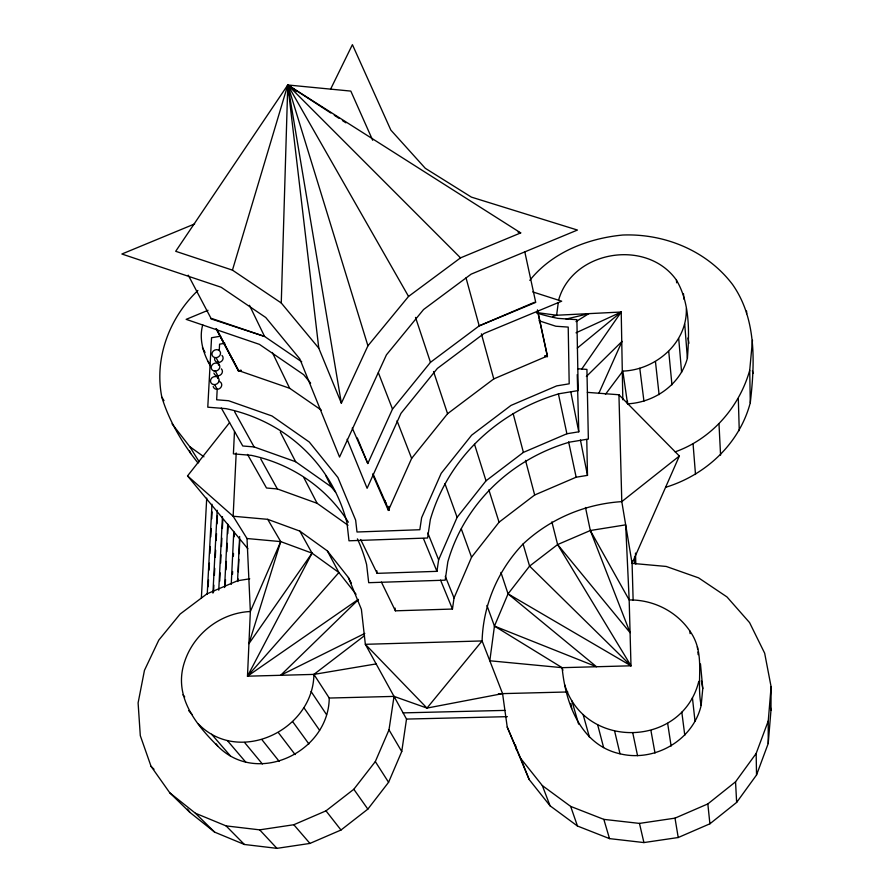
<?xml version="1.0" encoding="UTF-8"?>
<svg xmlns="http://www.w3.org/2000/svg" width="893" height="893" viewBox="0 0 893 893"><rect width="100%" height="100%" fill="white"/><g stroke="black" fill="none" stroke-linecap="round" stroke-linejoin="round"><path stroke-width="1.34" d="M622.823 399.807L621.215 312.025L556.629 315.24L537.43 312.65M618.938 394.762L679.361 456.033L621.796 501.62C584.993 504.02 550.043 518.766 523.075 543.993C498.004 570.225 483.191 604.606 482.097 640.94L502.58 693.627L507.235 727.092L529.147 779.5L550.066 805.81L577.458 826.025L609.506 838.616L643.92 842.568L678.222 837.522L709.902 823.793L736.647 802.416L756.538 774.968L768.214 743.512L768.248 720.997L771.105 686.773L764.665 653.207L749.573 622.6L726.991 596.948L698.572 577.86L666.223 566.452L632.088 563.36L621.796 501.62L618.938 394.762L587.348 392.362M768.214 743.512L770.972 710.326L771.105 686.773M281.262 302.984L232.448 270.132L175.698 251.301L287.78 84.98L520.708 232.906L460.531 257.865L408.548 296.431L367.927 345.814L341.372 403.223L318.79 348.192L281.262 302.984L287.78 84.98L350.826 91.097L372.671 140.246M376.143 663.912L313.912 674.394L247.495 676.191L250.353 611.515L247.015 538.524L233.14 516.243L187.541 475.902L229.601 422.579M231.242 584.368L233.787 531.413M232.504 574.288L232.638 571.509M233.363 556.194L233.497 553.414M234.301 536.704L234.435 533.925M236.198 452.963L233.14 516.243L267.71 519.335L299.814 531.089L327.329 550.869L348.37 577.503L361.397 609.35L365.349 644.311L406.516 719.077L401.738 751.549L388.578 782.301L367.849 809.125L340.992 830.021L309.938 843.427L276.93 848.35L244.403 844.477L214.677 832.153L189.863 812.373L169.815 792.861L151.062 766.361L140.301 735.653L138.102 702.914L144.454 670.364L158.798 640.102L180.096 614.071L206.93 593.867L237.56 580.751L239.637 536.492M237.839 581.544L237.973 578.764M238.297 571.799L238.889 559.252M239.145 553.682L239.793 539.74M224.589 587.516L227.715 524.079M225.17 586.511L225.516 579.546M225.996 569.801L226.398 561.44M226.878 551.695L227.291 543.335M227.771 533.579L228.184 525.218M234.479 431.565L233.397 453.856L251.379 455.363A175.117 160.606 -38.5 0 1 348.348 522.204M213.516 592.081L213.873 585.127M214.376 575.371L214.733 568.417M215.302 557.277L215.659 550.311M216.162 540.555L216.519 533.601M217.021 523.845L217.457 515.495M218.752 590.184L222.457 516.656M219.711 581.153L220.136 572.837M220.627 563.137L221.04 554.821M221.464 546.505L221.877 538.189M222.368 528.477L222.781 520.161M217.769 378.532L217.914 375.853L215.313 371.12M218.484 365.137L218.618 362.458L216.028 357.669M219.254 350.469L219.589 344.173L224.88 343.269M207.232 594.358L211.976 504.232M208.169 586.734L208.527 579.803M209.04 570.102L209.408 563.182M209.911 553.481L210.279 546.549M210.781 536.849L211.217 528.544M211.73 518.844L212.088 511.912M212.936 593.119L217.2 510.294M201.349 598.377L206.718 498.115M665.832 487.243C705.783 474.964 739.538 443.698 750.287 402.721C754.898 362.826 756.728 318.946 732.561 284.499C706.943 250.732 664.649 233.408 622.767 235.026C587.862 238.342 552.086 252.362 529.806 280.335M750.287 402.721L749.718 370.305L752.486 340.278M486.919 605.421L494.454 626.093L562.132 667.674C565.492 703.383 580.807 745.175 620.01 753.792C654.48 762.309 692.968 740.431 701.161 705.425C695.915 679.874 706.296 653.955 689.831 630.938C676.314 611.158 653.029 599.605 629.174 599.962L590.329 530.52L585.495 507.47M701.161 705.425L702.78 688.514L700.469 663.923M686.326 308.788C687.32 342.979 655.618 369.914 622.845 371.108L627.556 403.837C654.357 402.486 680.232 384.704 687.398 358.216C689.396 332.196 690.11 303.263 676.436 280.112C646.755 238.174 572.513 250.408 558.594 300.115M558.237 302.861L556.629 315.24L552.711 316.557M494.454 626.093L489.81 660.775L562.132 667.674L630.994 665.798L629.174 599.962L625.669 524.85L590.329 530.52L557.612 544.563L529.582 566.117L508.05 593.867L494.454 626.093L596.491 666.736L508.05 593.867L500.917 572.424M381.4 582.091L395.387 610.823L452.461 609.048L454.035 597.975L471.549 557.232L499.053 522.204L534.673 494.99L576.152 477.208L587.494 475.366L586.768 439.479M360.66 539.517L377.136 573.351L436.945 571.341L438.63 559.799L457.116 517.337L486.015 480.802L523.398 452.383L566.899 433.764L578.776 431.81L577.246 374.591M169.815 792.861L195.388 813.222L226.063 825.891L259.684 829.854L293.819 824.73L325.99 810.855L353.818 789.267L375.317 761.584L389.002 729.849L394.025 696.395L329.238 698.047L313.912 674.394L364.523 635.649M372.816 474.92L388.388 510.428L389.024 506.387M267.71 519.335L280.726 541.604L250.353 611.515C220.939 612.821 194.227 633.249 184.829 661.088C172.929 695.078 194.707 723.397 217.669 746.023C256.883 786.432 328.736 752.163 329.238 698.047M198.413 724.011C238.978 765.625 313.153 730.173 313.912 674.394M202.744 324.84C198.782 338.894 203.258 353.706 210.435 365.963M232.448 270.132L287.78 84.98L330.801 112.987M356.039 594.269L338.905 572.547L312.048 553.158L280.726 541.604L248.935 643.652L312.048 553.158L299.814 531.089M507.235 727.092L520.731 758.481L542.341 785.594L570.672 806.412L603.835 819.372L639.466 823.402L675.008 818.144L707.836 803.923L735.542 781.821L756.159 753.469L768.248 720.997M286.798 87.581L287.78 84.98L296.699 91.644M564.733 684.842C584.591 750.31 682.386 747.832 698.784 681.37M675.197 451.847C711.52 438.976 739.348 407.175 749.718 370.305M632.088 563.36L679.361 456.033M388.388 510.428L411.64 458.399L447.572 413.705L493.784 378.911L547.42 355.994L537.463 309.893M598.779 393.467L622.019 341.394L586.366 376.5M352.255 428.048L367.804 463.512L392.496 409.094L430.471 362.324L479.206 325.867L534.449 302.303M330.544 89.289L352.411 44.65L390.844 130.088L425.28 168.297L471.415 197.13L577.425 230.048L471.136 274.151L423.572 309.525L386.423 354.867L339.552 457.049L299.825 358.919L265.746 317.495L221.163 287.256L121.894 254.014L194.641 223.931M358.327 599.404L247.495 676.191L312.048 553.158M581.723 369.077L621.215 312.025L576.018 332.81M605.432 394.349L622.845 371.108M197.9 290.482C169.447 317.64 154.065 358.06 161.823 397.139C169.224 421.407 182.451 443.274 198.067 463.11M247.495 676.191L338.905 572.547L327.329 550.869M358.473 599.583L280.636 675.287L364.802 633.438M577.291 348.103L621.215 312.025M575.985 321.636L588.855 313.633L566.106 319.091M216.05 328.579L238.498 371.164L241.01 370.093M208.013 310.306L186.168 319.359L259.439 344.374L303.665 374.669L310.63 383.153M502.58 693.627L426.977 708.082L394.025 696.395M220.616 336.192L211.552 337.733L207.779 407.186L225.918 408.637A185.119 168.174 -37.4 0 1 346.953 522.662L348.984 540.801L427.602 537.999L430.326 519.581A189.439 179.058 -6.4 0 1 559.141 393.735L578.217 390.576L576.889 319.683L558.013 318.377A175.463 152.647 -9.6 0 1 536.436 312.885M238.498 371.164L241.21 370.695L238.52 370.562L216.698 329.673M547.42 355.994L544.897 356.419L547.431 356.597L537.474 310.518M237.56 580.751L249.75 578.798M498.406 693.727L567.781 691.963M403.1 712.882L504.891 710.393M406.516 719.077L507.358 716.655M577.581 368.731L586.924 369.412L588.353 439.055L569.5 442.147A178.968 170.496 -4.8 0 0 447.828 561.853L445.194 580.171L368.697 582.694L366.621 564.622A175.117 160.606 -38.5 0 0 357.412 538.881M335.601 492.21L331.325 486.886L295.628 461.726L254.103 446.935L242.762 445.987L221.341 408.079M348.024 525.263L317.127 503.317L277.366 488.951L266.505 488.002L247.506 454.392M247.015 538.524L280.726 541.604M518.096 232.091L520.708 232.906M532.764 291.911L561.675 301.198L484.095 333.435L437.38 368.418L400.99 413.325L367.112 488.281L347.109 439.278M538.992 320.754L555.837 326.235L568.216 327.095L569.187 383.811L556.696 385.888L510.975 405.433L471.649 435.17L441.187 473.335L421.63 517.683L419.822 529.728L356.999 532.005L355.648 520.128L337.889 477.454L309.291 442.035L271.985 415.971L228.541 400.723L216.653 399.785L217.2 389.315L214.588 384.626M210.915 318.846L264.562 336.449L301.734 361.821M544.808 355.738L547.431 356.597M321.313 410.11L289.667 388.276L238.52 370.562L216.72 329.182M508.05 593.867L630.994 665.798L557.612 544.563L551.885 521.892M334.295 115.264L338.949 118.289M342.432 120.566L345.926 122.832M172.048 423.818L189.729 446.623L203.939 456.814M289.946 86.699L287.78 84.98L318.79 348.192M292.111 88.418L294.277 90.148M630.994 665.798L529.582 566.117L523.075 543.993M195.388 813.222L214.677 832.153M151.062 766.361L153.998 769.253M460.531 257.865L287.78 84.98L341.372 403.223M226.063 825.891L244.403 844.477M259.684 829.854L276.93 848.35M188.635 710.549L192.185 714.623M211.619 734.269L230.472 755.991M182.942 694.843L184.728 696.92M293.819 824.73L309.938 843.427M227.369 740.576L245.731 762.131M187.541 475.902L247.863 548.749M244.57 742.474L262.363 763.984M557.612 544.563L630.078 632.679L590.329 530.52M207.812 361.219L210.324 364.366M262.006 739.784L279.219 761.405M325.99 810.855L340.992 830.021M278.449 732.718L295.103 754.574M292.737 721.745L308.889 743.958M216.084 743.836L217.669 746.023M353.818 789.267L367.849 809.125M187.485 809.013L189.863 812.373M303.877 707.68L319.616 730.329M311.088 691.517L326.548 714.657M375.317 761.584L388.578 782.301M189.729 446.623L199.184 461.804M161.823 397.139L163.999 400.656M389.002 729.849L401.738 751.549M408.548 296.431L287.78 84.98L367.927 345.814M234.591 411.662L254.103 446.935M260.756 458.935L277.366 488.951M202.421 347.634L205.055 352.434M348.37 577.503L351.451 583.363M188.256 275.156L210.949 318.232L264.562 336.449L249.482 305.317M280.29 432.056L295.628 461.726M303.843 477.632L317.127 503.317M325.867 475.768L331.325 486.886M272.332 352.489L289.667 388.276M372.95 473.625L389.058 510.405L387.462 506.644M384.794 500.37L386.39 504.132M423.461 538.546L436.945 571.341M440.562 580.137L452.461 609.048M357.312 437.961L367.804 463.512M427.814 532.998L438.63 559.799M445.306 576.342L454.035 597.975M520.731 758.481L529.147 779.5M378.375 372.727L392.496 409.094M397.028 420.77L411.64 458.399M189.684 450.976L190.678 453.577M542.341 785.594L550.066 805.81M444.937 483.682L457.116 517.337M461.301 528.913L471.549 557.232M570.672 806.412L577.458 826.025M415.513 317.395L430.471 362.324M433.54 371.544L447.572 413.705M474.518 444.29L486.015 480.802M488.862 489.855L499.053 522.204M603.835 819.372L609.506 838.616M571.877 700.838L578.619 724.111M562.132 667.674L562.869 670.219M583.118 714.545L589.503 737.417M466.023 277.857L479.206 325.867L535.722 302.392L524.827 251.971M481.394 333.826L493.784 378.911M513.107 413.481L523.398 452.383M525.508 460.375L534.673 494.99M597.718 724.982L603.612 747.553M614.697 731.4L620.01 753.792M639.466 823.402L643.92 842.568M558.404 393.869L566.899 433.764M568.64 441.901L576.152 477.208M632.858 733.309L637.546 755.679M752.419 370.762L752.966 373.486M570.783 391.804L578.776 431.81M580.417 439.97L587.494 475.366M770.19 706.263L770.972 710.326M687.945 337.978L688.95 343.292M650.941 730.563L655.004 753.045M701.407 680.812L702.78 688.514M675.008 818.144L678.222 837.522M667.651 723.352L671.123 746.079M570.928 703.461L571.71 708.584M515.484 744.985L516.054 749.037M681.817 712.168L684.786 735.263M639.79 368.284L643.942 401.136M395.063 608.088L395.387 610.823M376.846 570.817L377.136 573.351M655.451 361.587L659.101 394.639M692.432 697.835L695.033 721.388M689.831 630.938L690.11 633.628M707.836 803.923L709.902 823.793M697.388 646.722L697.645 649.367M697.902 652.002L698.159 654.647M668.745 351.474L671.949 384.827M678.725 338.67L681.605 372.392M676.436 280.112L676.66 282.813M693.091 444.167L695.502 474.507M683.491 293.775L683.904 299.144M684.719 324.103L687.398 358.216M735.542 781.821L736.647 802.416M719.01 424.22L720.573 455.151M738.321 398.981L739.259 430.627M635.492 553.068L635.816 564.097M634.588 556.54L634.789 563.483M627.478 401.102L627.556 403.837M632.01 560.603L633.137 600.319M746.581 311.01L746.637 313.722M756.159 753.469L756.538 774.968M222.011 355.481A4.398 3.896 -27.7 0 1 220.281 362.078A4.398 3.896 -27.7 0 1 214.543 358.662M221.319 368.842A4.409 3.907 -28.1 0 1 220.091 375.205A4.409 3.907 -28.1 0 1 213.918 373.062M218.74 381.311A4.42 3.929 -28.5 0 1 221.698 385.419A4.42 3.929 -28.5 0 1 217.579 389.281A4.42 3.929 -28.5 0 1 213.204 386.502M482.097 640.94L426.977 708.082L365.349 644.311L482.097 640.94M214.923 357.591A4.42 3.907 -27.6 0 0 220.459 352.411A4.42 3.907 -27.6 0 0 213.349 350.971A4.42 3.907 -27.6 0 0 214.923 357.591M214.208 371.03A4.432 3.929 -28 0 0 219.756 365.829A4.432 3.929 -28 0 0 212.623 364.366A4.432 3.929 -28 0 0 214.208 371.03M213.483 384.548A4.443 3.94 -28.4 0 0 219.042 379.324A4.443 3.94 -28.4 0 0 211.898 377.851A4.443 3.94 -28.4 0 0 213.483 384.548"/></g></svg>
